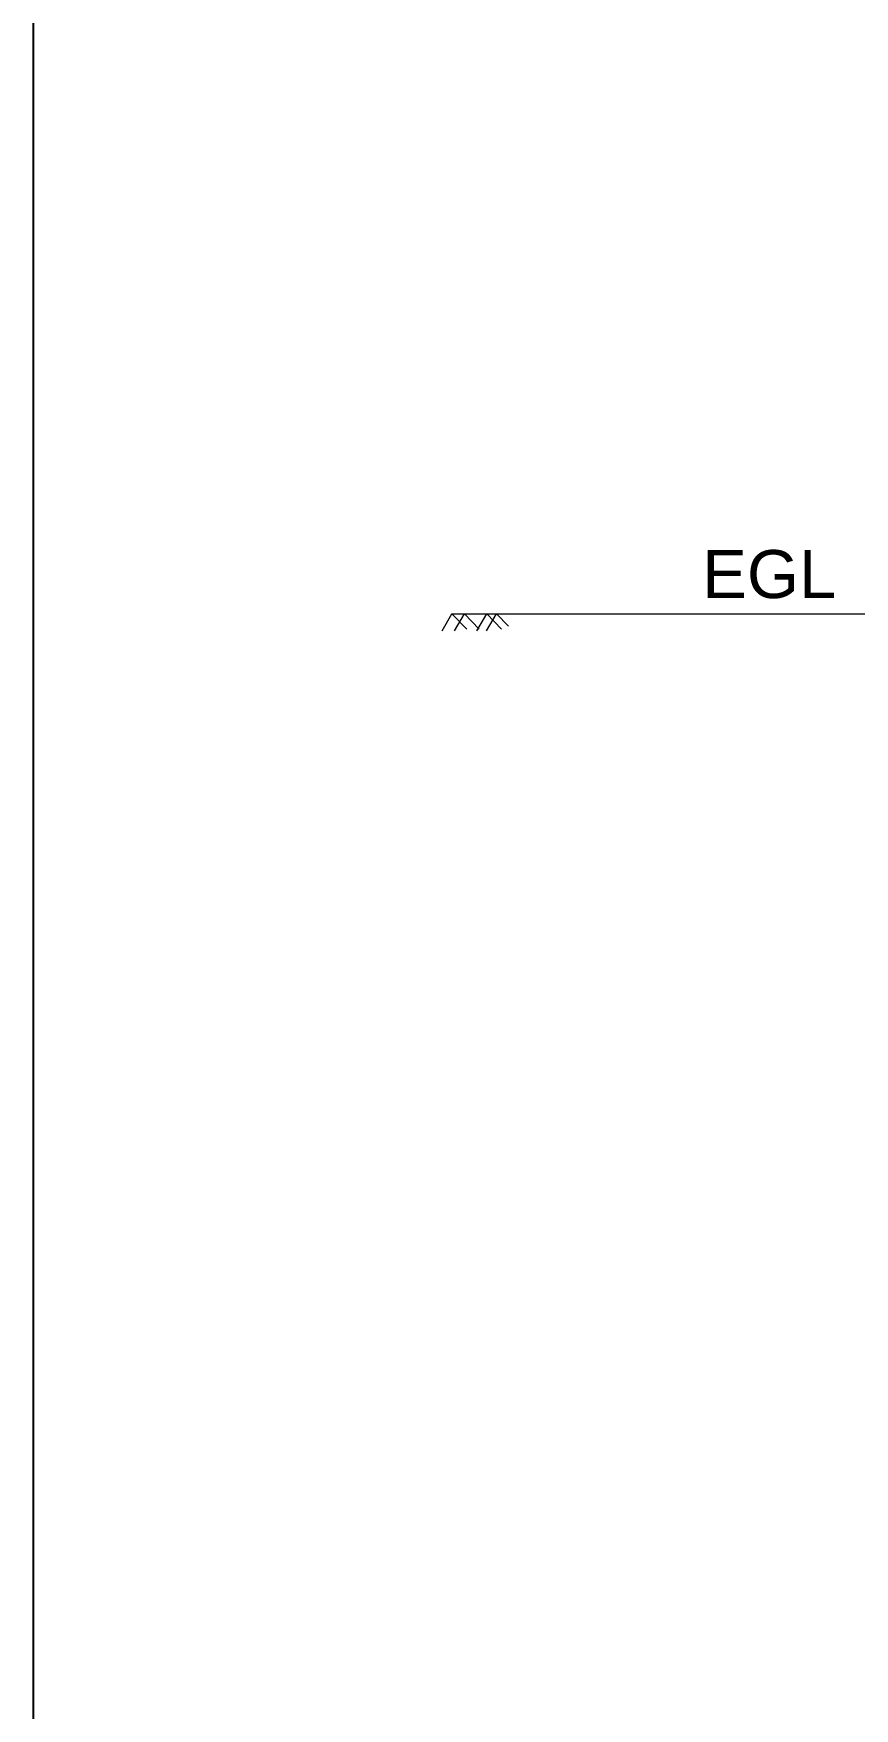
# Model space of a CAD drawing. Header units: inches. Extents: x -8940 to 26362, y -28010 to 990.
# Drawn here: x 4148.77 to 4169.11, y -23334.52 to -23293.05 of the extents above; entities that cross this region are included whole.
import ezdxf

# ---------------------------------------------------------------- set-up
doc = ezdxf.new("R2010")
doc.units = ezdxf.units.IN
doc.header["$MEASUREMENT"] = 0
doc.layers.add('LINE', color=7, linetype='Continuous')
doc.styles.add('Arial-200', font='arial.ttf')

msp = doc.modelspace()

# ---------------------------------------------------------------- linework, layer by layer
at = {"linetype": 'ByBlock', "lineweight": 20, "ltscale": 0.5}
msp.add_line((4174.544728, -23307.424721), (4159.129576, -23307.424721), dxfattribs=at)
for points in [[(4158.89111, -23307.842603), (4159.137651, -23307.414011), (4159.5021, -23307.799753)], [(4159.201955, -23307.842603), (4159.448496, -23307.414011), (4159.812946, -23307.799753)], [(4159.754879, -23307.842603), (4160.00142, -23307.414011), (4160.36587, -23307.799753)], [(4159.995183, -23307.842603), (4160.241725, -23307.414011), (4160.533791, -23307.723141)]]:
    msp.add_lwpolyline(points, dxfattribs=at)
at = {"layer": 'LINE', "color": 7, "lineweight": -2, "ltscale": 0.5}
msp.add_lwpolyline([(4148.770886, -23375.991833), (4148.770886, -23241.27259), (4339.282946, -23241.27259), (4339.282946, -23375.991833), (4148.770886, -23375.991833)], close=True, dxfattribs=at)

# ---------------------------------------------------------------- texts
at = {"layer": 'LINE', "color": 7, "lineweight": 20, "ltscale": 0.5, "insert": (4165.20757, -23305.840017), "char_height": 1.18856293, "width": 26.02178806, "attachment_point": 1, "style": 'Arial-200'}
msp.add_mtext('{\\fMS Shell Dlg|b0|i0|c0|p32;\\H0.2931x; }EGL', dxfattribs=at)

doc.saveas('drawing.dxf')
